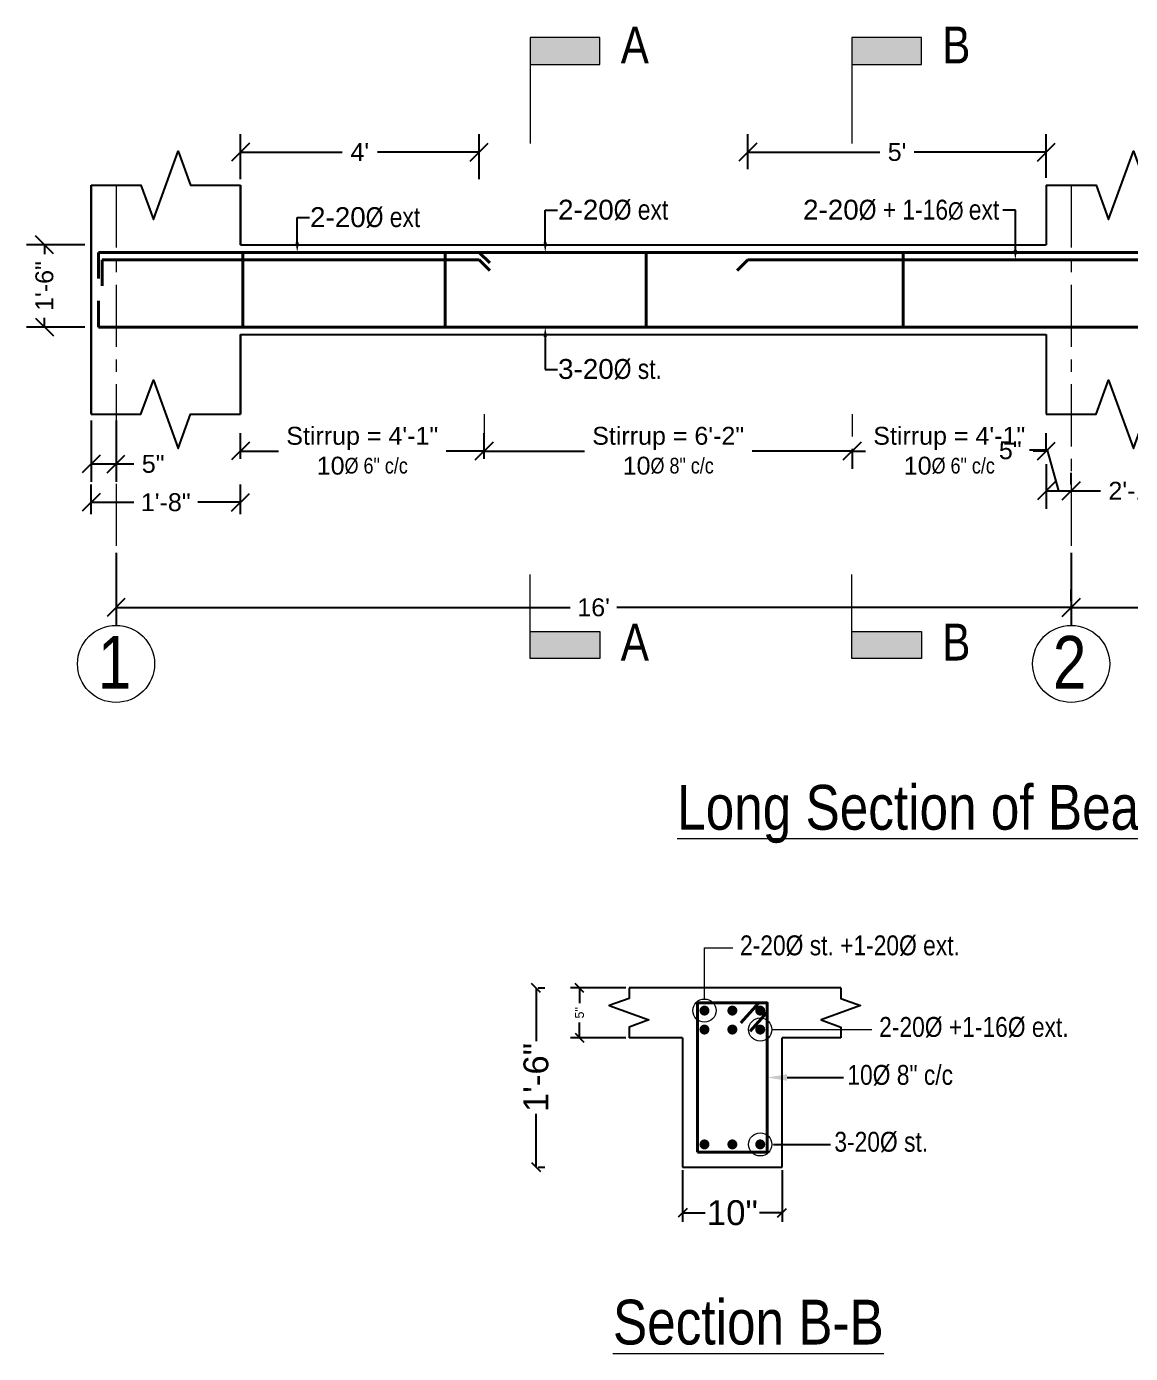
# Model space of a CAD drawing. Header units: inches. Extents: x 136 to 553, y 1402 to 1669.
# Drawn here: x 135.5 to 357.4, y 1401.8 to 1668.5 of the extents above; entities that cross this region are included whole.
import ezdxf
from ezdxf import colors
from ezdxf.entities.mleader import LeaderData, LeaderLine
from ezdxf.math import Vec2, Vec3

# ---------------------------------------------------------------- set-up
doc = ezdxf.new("R2010")
doc.units = ezdxf.units.IN
doc.header["$LTSCALE"] = 10
doc.header["$MEASUREMENT"] = 0
doc.linetypes.add('CENTER', pattern=[2, 1.25, -0.25, 0.25, -0.25])
for name, color, linetype, lineweight in [('Beam', 30, 'Continuous', 25), ('Center line', 101, 'CENTER', 13), ('Column', 191, 'Continuous', 25), ('Dimention', 4, 'Continuous', 13), ('Reinforcement', 1, 'Continuous', 40), ('Text', 5, 'Continuous', 13)]:
    doc.layers.add(name, color=color, linetype=linetype, lineweight=lineweight)
doc.styles.add('AR', font='ARIALN.TTF', dxfattribs={"height": 2})
doc.styles.get("Standard").update_dxf_attribs({"font": 'arial.ttf'})
doc.dimstyles.new('AR', dxfattribs={"dimscale": 20, "dimtxt": 0.18, "dimasz": 0.18, "dimexe": 0.18, "dimexo": 0.0625, "dimgap": 0.09, "dimtad": 0, "dimdec": 4, "dimzin": 0, "dimdsep": 46, "dimlunit": 4, "dimtxsty": 'Standard', "dimblk": 'OBLIQUE', "dimcen": 0.09, "dimadec": 0, "dimazin": 0, "dimtfac": 1, "dimtdec": 4, "dimtofl": 0, "dimtmove": 0, "dimatfit": 3, "dimfxl": 1, "dimtolj": 1, "dimtzin": 0, "dimarcsym": 0})
doc.dimstyles.new('AR 1', dxfattribs={"dimscale": 10, "dimtxt": 0.18, "dimasz": 0.18, "dimexe": 0.18, "dimexo": 0.0625, "dimgap": 0.09, "dimtad": 0, "dimdec": 4, "dimlfac": 0.5, "dimzin": 0, "dimdsep": 46, "dimlunit": 4, "dimtxsty": 'Standard', "dimblk": 'OBLIQUE', "dimcen": 0.09, "dimadec": 0, "dimazin": 0, "dimtfac": 1, "dimtdec": 4, "dimtofl": 0, "dimtmove": 0, "dimatfit": 3, "dimfxl": 1, "dimtolj": 1, "dimtzin": 0, "dimarcsym": 0})

# ---------------------------------------------------------------- blocks, each defined once
blk = doc.blocks.new('_Oblique')
at = {"color": 0, "linetype": 'ByBlock', "lineweight": -2}
blk.add_line((-0.5, -0.5), (0.5, 0.5), dxfattribs=at)
blk = doc.blocks.new('*D9')
at = {"layer": 'Defpoints', "color": 0, "transparency": 16777216}
for p in [(153.51, 1563.95), (345.51, 1563.95), (345.51, 1551.72)]:
    blk.add_point(p, dxfattribs=at)
at = {"layer": 'Dimention', "color": 0, "lineweight": -2, "transparency": 16777216}
for p, q in [((153.51, 1562.7), (153.51, 1548.12)), ((345.51, 1562.7), (345.51, 1548.12)), ((153.51, 1551.72), (244.82, 1551.72)), ((345.51, 1551.72), (254.19, 1551.72))]:
    blk.add_line(p, q, dxfattribs=at)
at = {"layer": 'Dimention', "color": 0, "lineweight": -2, "transparency": 16777216, "xscale": 3.6, "yscale": 3.6, "zscale": 3.6, "rotation": 180}
blk.add_blockref('_Oblique', (153.51, 1551.72), dxfattribs=at)
at = {"layer": 'Dimention', "color": 0, "lineweight": -2, "transparency": 16777216, "xscale": 3.6, "yscale": 3.6, "zscale": 3.6}
blk.add_blockref('_Oblique', (345.51, 1551.72), dxfattribs=at)
at = {"layer": 'Dimention', "color": 0, "transparency": 16777216, "insert": (249.51, 1551.72), "char_height": 3.6, "attachment_point": 5}
blk.add_mtext("\\A1;16'", dxfattribs=at)
blk = doc.blocks.new('*D10')
at = {"layer": 'Defpoints', "color": 0, "transparency": 16777216}
for p in [(148.51, 1590.54), (153.51, 1590.54), (153.51, 1580.56)]:
    blk.add_point(p, dxfattribs=at)
at = {"layer": 'Dimention', "color": 0, "lineweight": -2, "transparency": 16777216}
for p, q in [((148.51, 1589.29), (148.51, 1576.96)), ((153.51, 1589.29), (153.51, 1576.96)), ((148.51, 1580.56), (153.51, 1580.56)), ((153.51, 1580.56), (157.11, 1580.56))]:
    blk.add_line(p, q, dxfattribs=at)
at = {"layer": 'Dimention', "color": 0, "lineweight": -2, "transparency": 16777216, "xscale": 3.6, "yscale": 3.6, "zscale": 3.6, "rotation": 180}
blk.add_blockref('_Oblique', (148.51, 1580.56), dxfattribs=at)
at = {"layer": 'Dimention', "color": 0, "lineweight": -2, "transparency": 16777216, "xscale": 3.6, "yscale": 3.6, "zscale": 3.6}
blk.add_blockref('_Oblique', (153.51, 1580.56), dxfattribs=at)
at = {"layer": 'Dimention', "color": 0, "transparency": 16777216, "insert": (160.98, 1580.56), "char_height": 3.6, "attachment_point": 5}
blk.add_mtext('\\A1;5"', dxfattribs=at)
blk = doc.blocks.new('*D12')
at = {"layer": 'Defpoints', "color": 0, "transparency": 16777216}
for p in [(345.51, 1551.72), (539.48, 1551.72), (539.48, 1550.96)]:
    blk.add_point(p, dxfattribs=at)
at = {"layer": 'Dimention', "color": 0, "lineweight": -2, "transparency": 16777216}
for p, q in [((345.51, 1552.97), (345.51, 1555.32)), ((539.48, 1552.21), (539.48, 1555.32)), ((345.51, 1551.72), (434.68, 1551.72)), ((539.48, 1551.72), (450.31, 1551.72))]:
    blk.add_line(p, q, dxfattribs=at)
at = {"layer": 'Dimention', "color": 0, "lineweight": -2, "transparency": 16777216, "xscale": 3.6, "yscale": 3.6, "zscale": 3.6, "rotation": 180}
blk.add_blockref('_Oblique', (345.51, 1551.72), dxfattribs=at)
at = {"layer": 'Dimention', "color": 0, "lineweight": -2, "transparency": 16777216, "xscale": 3.6, "yscale": 3.6, "zscale": 3.6}
blk.add_blockref('_Oblique', (539.48, 1551.72), dxfattribs=at)
at = {"layer": 'Dimention', "color": 0, "transparency": 16777216, "insert": (442.49, 1551.72), "char_height": 3.6, "attachment_point": 5}
blk.add_mtext('\\A1;16\'-2"', dxfattribs=at)
blk = doc.blocks.new('*D13')
at = {"layer": 'Defpoints', "color": 0, "transparency": 16777216}
for p in [(148.51, 1624.58), (139.12, 1608.08), (148.51, 1608.08)]:
    blk.add_point(p, dxfattribs=at)
at = {"layer": 'Dimention', "color": 0, "lineweight": -2, "transparency": 16777216}
for p, q in [((147.26, 1624.58), (135.52, 1624.58)), ((139.12, 1624.58), (139.12, 1622.75)), ((139.12, 1608.08), (139.12, 1609.91)), ((147.26, 1608.08), (135.52, 1608.08))]:
    blk.add_line(p, q, dxfattribs=at)
at = {"layer": 'Dimention', "color": 0, "lineweight": -2, "transparency": 16777216, "xscale": 3.6, "yscale": 3.6, "zscale": 3.6}
for p, rotation in [((139.12, 1624.58), 90), ((139.12, 1608.08), 270)]:
    blk.add_blockref('_Oblique', p, dxfattribs=dict(at, rotation=rotation))
at = {"layer": 'Dimention', "color": 0, "transparency": 16777216, "insert": (139.12, 1616.33), "char_height": 3.6, "attachment_point": 5, "rotation": 90}
blk.add_mtext('\\A1;1\'-6"', dxfattribs=at)
blk = doc.blocks.new('*D14')
at = {"layer": 'Defpoints', "color": 0, "transparency": 16777216}
for p in [(178.51, 1572.85), (148.51, 1569.24), (178.51, 1569.24)]:
    blk.add_point(p, dxfattribs=at)
at = {"layer": 'Dimention', "color": 0, "lineweight": -2, "transparency": 16777216}
for p, q in [((148.51, 1570.49), (148.51, 1576.45)), ((178.51, 1570.49), (178.51, 1576.45)), ((148.51, 1572.85), (157.09, 1572.85)), ((178.51, 1572.85), (169.92, 1572.85))]:
    blk.add_line(p, q, dxfattribs=at)
at = {"layer": 'Dimention', "color": 0, "lineweight": -2, "transparency": 16777216, "xscale": 3.6, "yscale": 3.6, "zscale": 3.6, "rotation": 180}
blk.add_blockref('_Oblique', (148.51, 1572.85), dxfattribs=at)
at = {"layer": 'Dimention', "color": 0, "lineweight": -2, "transparency": 16777216, "xscale": 3.6, "yscale": 3.6, "zscale": 3.6}
blk.add_blockref('_Oblique', (178.51, 1572.85), dxfattribs=at)
at = {"layer": 'Dimention', "color": 0, "transparency": 16777216, "insert": (163.51, 1572.85), "char_height": 3.6, "attachment_point": 5}
blk.add_mtext('\\A1;1\'-8"', dxfattribs=at)
blk = doc.blocks.new('*D15')
at = {"layer": 'Defpoints', "color": 0, "transparency": 16777216}
for p in [(227.51, 1583.16), (178.51, 1580.37), (227.51, 1580.37)]:
    blk.add_point(p, dxfattribs=at)
at = {"layer": 'Dimention', "color": 0, "lineweight": -2, "transparency": 16777216}
for p, q in [((178.51, 1581.62), (178.51, 1586.76)), ((227.51, 1581.62), (227.51, 1586.76)), ((178.51, 1583.16), (186.16, 1583.16)), ((227.51, 1583.16), (219.86, 1583.16))]:
    blk.add_line(p, q, dxfattribs=at)
at = {"layer": 'Dimention', "color": 0, "lineweight": -2, "transparency": 16777216, "xscale": 3.6, "yscale": 3.6, "zscale": 3.6, "rotation": 180}
blk.add_blockref('_Oblique', (178.51, 1583.16), dxfattribs=at)
at = {"layer": 'Dimention', "color": 0, "lineweight": -2, "transparency": 16777216, "xscale": 3.6, "yscale": 3.6, "zscale": 3.6}
blk.add_blockref('_Oblique', (227.51, 1583.16), dxfattribs=at)
at = {"layer": 'Dimention', "color": 0, "transparency": 16777216, "insert": (203.01, 1583.16), "char_height": 3.6, "attachment_point": 5}
blk.add_mtext('\\A1;Stirrup = 4\'-1"\\P10{\\fArial Narrow|b0|i0|c0|p34;\\H0.875x;Ø 6" c/c}', dxfattribs=at)
blk = doc.blocks.new('*D16')
at = {"layer": 'Defpoints', "color": 0, "transparency": 16777216}
for p in [(301.51, 1584.84), (301.51, 1583.16), (227.51, 1580.37)]:
    blk.add_point(p, dxfattribs=at)
at = {"layer": 'Dimention', "color": 0, "lineweight": -2, "transparency": 16777216}
for p, q in [((227.51, 1581.62), (227.51, 1586.76)), ((227.51, 1583.16), (247.66, 1583.16)), ((301.51, 1583.16), (281.36, 1583.16)), ((301.51, 1583.59), (301.51, 1579.56))]:
    blk.add_line(p, q, dxfattribs=at)
at = {"layer": 'Dimention', "color": 0, "lineweight": -2, "transparency": 16777216, "xscale": 3.6, "yscale": 3.6, "zscale": 3.6, "rotation": 180}
blk.add_blockref('_Oblique', (227.51, 1583.16), dxfattribs=at)
at = {"layer": 'Dimention', "color": 0, "lineweight": -2, "transparency": 16777216, "xscale": 3.6, "yscale": 3.6, "zscale": 3.6}
blk.add_blockref('_Oblique', (301.51, 1583.16), dxfattribs=at)
at = {"layer": 'Dimention', "color": 0, "transparency": 16777216, "insert": (264.51, 1583.16), "char_height": 3.6, "attachment_point": 5}
blk.add_mtext('\\A1;Stirrup = 6\'-2"\\P10{\\fArial Narrow|b0|i0|c0|p34;\\H0.875x;Ø 8" c/c}', dxfattribs=at)
blk = doc.blocks.new('*D17')
at = {"layer": 'Defpoints', "color": 0, "transparency": 16777216}
for p in [(301.51, 1584.84), (340.51, 1583.16), (340.51, 1581.77)]:
    blk.add_point(p, dxfattribs=at)
at = {"layer": 'Dimention', "color": 0, "lineweight": -2, "transparency": 16777216}
for p, q in [((340.51, 1583.02), (340.51, 1586.76)), ((301.51, 1583.59), (301.51, 1579.56)), ((301.51, 1583.16), (304.16, 1583.16)), ((340.51, 1583.16), (337.86, 1583.16))]:
    blk.add_line(p, q, dxfattribs=at)
at = {"layer": 'Dimention', "color": 0, "lineweight": -2, "transparency": 16777216, "xscale": 3.6, "yscale": 3.6, "zscale": 3.6, "rotation": 180}
blk.add_blockref('_Oblique', (301.51, 1583.16), dxfattribs=at)
at = {"layer": 'Dimention', "color": 0, "lineweight": -2, "transparency": 16777216, "xscale": 3.6, "yscale": 3.6, "zscale": 3.6}
blk.add_blockref('_Oblique', (340.51, 1583.16), dxfattribs=at)
at = {"layer": 'Dimention', "color": 0, "transparency": 16777216, "insert": (321.01, 1583.16), "char_height": 3.6, "attachment_point": 5}
blk.add_mtext('\\A1;Stirrup = 4\'-1"\\P10{\\fArial Narrow|b0|i0|c0|p34;\\H0.875x;Ø 6" c/c}', dxfattribs=at)
blk = doc.blocks.new('*D18')
at = {"layer": 'Defpoints', "color": 0, "transparency": 16777216}
for p in [(340.51, 1581.77), (345.51, 1575.17), (345.51, 1575.17)]:
    blk.add_point(p, dxfattribs=at)
at = {"layer": 'Dimention', "color": 0, "lineweight": -2, "transparency": 16777216}
for p, q in [((340.74, 1583.3), (337.14, 1583.3)), ((343.01, 1575.17), (340.74, 1583.3)), ((340.51, 1580.52), (340.51, 1571.57)), ((345.51, 1576.42), (345.51, 1578.77)), ((340.51, 1575.17), (345.51, 1575.17))]:
    blk.add_line(p, q, dxfattribs=at)
at = {"layer": 'Dimention', "color": 0, "lineweight": -2, "transparency": 16777216, "xscale": 3.6, "yscale": 3.6, "zscale": 3.6, "rotation": 180}
blk.add_blockref('_Oblique', (340.51, 1575.17), dxfattribs=at)
at = {"layer": 'Dimention', "color": 0, "lineweight": -2, "transparency": 16777216, "xscale": 3.6, "yscale": 3.6, "zscale": 3.6}
blk.add_blockref('_Oblique', (345.51, 1575.17), dxfattribs=at)
at = {"layer": 'Dimention', "color": 0, "transparency": 16777216, "insert": (333.27, 1583.3), "char_height": 3.6, "attachment_point": 5}
blk.add_mtext('\\A1;5"', dxfattribs=at)
blk = doc.blocks.new('*D19')
at = {"layer": 'Defpoints', "color": 0, "transparency": 16777216}
for p in [(370.51, 1583.16), (345.51, 1575.17), (370.51, 1575.17)]:
    blk.add_point(p, dxfattribs=at)
at = {"layer": 'Dimention', "color": 0, "lineweight": -2, "transparency": 16777216}
for p, q in [((370.51, 1581.91), (370.51, 1571.57)), ((345.51, 1576.42), (345.51, 1578.77)), ((345.51, 1575.17), (351.39, 1575.17)), ((370.51, 1575.17), (364.62, 1575.17))]:
    blk.add_line(p, q, dxfattribs=at)
at = {"layer": 'Dimention', "color": 0, "lineweight": -2, "transparency": 16777216, "xscale": 3.6, "yscale": 3.6, "zscale": 3.6, "rotation": 180}
blk.add_blockref('_Oblique', (345.51, 1575.17), dxfattribs=at)
at = {"layer": 'Dimention', "color": 0, "lineweight": -2, "transparency": 16777216, "xscale": 3.6, "yscale": 3.6, "zscale": 3.6}
blk.add_blockref('_Oblique', (370.51, 1575.17), dxfattribs=at)
at = {"layer": 'Dimention', "color": 0, "transparency": 16777216, "insert": (358.01, 1575.17), "char_height": 3.6, "attachment_point": 5}
blk.add_mtext('\\A1;2\'-1"', dxfattribs=at)
blk = doc.blocks.new('*D25')
at = {"layer": 'Defpoints', "color": 0, "transparency": 16777216}
for p in [(226.51, 1643.25), (178.51, 1636.58), (226.51, 1636.58)]:
    blk.add_point(p, dxfattribs=at)
at = {"layer": 'Dimention', "color": 0, "lineweight": -2, "transparency": 16777216}
for p, q in [((178.51, 1637.83), (178.51, 1646.85)), ((226.51, 1637.83), (226.51, 1646.85)), ((178.51, 1643.25), (198.98, 1643.25)), ((226.51, 1643.25), (206.04, 1643.25))]:
    blk.add_line(p, q, dxfattribs=at)
at = {"layer": 'Dimention', "color": 0, "lineweight": -2, "transparency": 16777216, "xscale": 3.6, "yscale": 3.6, "zscale": 3.6, "rotation": 180}
blk.add_blockref('_Oblique', (178.51, 1643.25), dxfattribs=at)
at = {"layer": 'Dimention', "color": 0, "lineweight": -2, "transparency": 16777216, "xscale": 3.6, "yscale": 3.6, "zscale": 3.6}
blk.add_blockref('_Oblique', (226.51, 1643.25), dxfattribs=at)
at = {"layer": 'Dimention', "color": 0, "transparency": 16777216, "insert": (202.51, 1643.25), "char_height": 3.6, "attachment_point": 5}
blk.add_mtext("\\A1;4'", dxfattribs=at)
blk = doc.blocks.new('*D27')
at = {"layer": 'Defpoints', "color": 0, "transparency": 16777216}
for p in [(340.51, 1643.25), (280.51, 1638.57), (340.51, 1636.82)]:
    blk.add_point(p, dxfattribs=at)
at = {"layer": 'Dimention', "color": 0, "lineweight": -2, "transparency": 16777216}
for p, q in [((280.51, 1639.82), (280.51, 1646.85)), ((340.51, 1638.07), (340.51, 1646.85)), ((280.51, 1643.25), (307.05, 1643.25)), ((340.51, 1643.25), (313.96, 1643.25))]:
    blk.add_line(p, q, dxfattribs=at)
at = {"layer": 'Dimention', "color": 0, "lineweight": -2, "transparency": 16777216, "xscale": 3.6, "yscale": 3.6, "zscale": 3.6, "rotation": 180}
blk.add_blockref('_Oblique', (280.51, 1643.25), dxfattribs=at)
at = {"layer": 'Dimention', "color": 0, "lineweight": -2, "transparency": 16777216, "xscale": 3.6, "yscale": 3.6, "zscale": 3.6}
blk.add_blockref('_Oblique', (340.51, 1643.25), dxfattribs=at)
at = {"layer": 'Dimention', "color": 0, "transparency": 16777216, "insert": (310.51, 1643.25), "char_height": 3.6, "attachment_point": 5}
blk.add_mtext("\\A1;5'", dxfattribs=at)
blk = doc.blocks.new('*D32')
at = {"layer": 'Defpoints', "color": 0, "transparency": 16777216}
for p in [(256.63, 1475.24), (246.68, 1465.24), (256.63, 1465.24)]:
    blk.add_point(p, dxfattribs=at)
at = {"layer": 'Dimention', "color": 0, "lineweight": -2, "transparency": 16777216}
for p, q in [((256.01, 1475.24), (244.88, 1475.24)), ((246.68, 1475.24), (246.68, 1472.17)), ((246.68, 1465.24), (246.68, 1468.3)), ((256.01, 1465.24), (244.88, 1465.24))]:
    blk.add_line(p, q, dxfattribs=at)
at = {"layer": 'Dimention', "color": 0, "lineweight": -2, "transparency": 16777216, "xscale": 1.8, "yscale": 1.8, "zscale": 1.8}
for p, rotation in [((246.68, 1475.24), 90), ((246.68, 1465.24), 270)]:
    blk.add_blockref('_Oblique', p, dxfattribs=dict(at, rotation=rotation))
at = {"layer": 'Dimention', "color": 0, "transparency": 16777216, "insert": (246.68, 1470.24), "char_height": 1.8, "attachment_point": 5, "rotation": 90}
blk.add_mtext('\\A1;5"', dxfattribs=at)
blk = doc.blocks.new('*D33')
at = {"layer": 'Defpoints', "color": 0, "ltscale": 5, "transparency": 16777216}
for p in [(237.78, 1475.23), (237.78, 1439.24), (237.94, 1439.24)]:
    blk.add_point(p, dxfattribs=at)
at = {"layer": 'Dimention', "color": 0, "lineweight": -2, "ltscale": 5, "transparency": 16777216}
for p, q in [((237.94, 1475.23), (237.94, 1464.54)), ((238.4, 1475.23), (239.74, 1475.23)), ((237.94, 1439.24), (237.94, 1449.92)), ((238.4, 1439.24), (239.74, 1439.24))]:
    blk.add_line(p, q, dxfattribs=at)
at = {"layer": 'Dimention', "color": 0, "lineweight": -2, "ltscale": 5, "transparency": 16777216, "xscale": 1.8, "yscale": 1.8, "zscale": 1.8}
for p, rotation in [((237.94, 1475.23), 90), ((237.94, 1439.24), 270)]:
    blk.add_blockref('_Oblique', p, dxfattribs=dict(at, rotation=rotation))
at = {"layer": 'Dimention', "color": 0, "ltscale": 5, "transparency": 16777216, "insert": (237.94, 1457.23), "char_height": 5, "attachment_point": 5, "rotation": 90}
blk.add_mtext('\\A1;1\'-6"', dxfattribs=at)
blk = doc.blocks.new('*D34')
at = {"layer": 'Defpoints', "color": 0, "ltscale": 5, "transparency": 16777216}
for p in [(267.4, 1439.24), (287.4, 1439.24), (287.4, 1430.04)]:
    blk.add_point(p, dxfattribs=at)
at = {"layer": 'Dimention', "color": 0, "lineweight": -2, "ltscale": 5, "transparency": 16777216}
for p, q in [((267.4, 1438.61), (267.4, 1428.24)), ((287.4, 1438.61), (287.4, 1428.24)), ((267.4, 1430.04), (271.92, 1430.04)), ((287.4, 1430.04), (282.88, 1430.04))]:
    blk.add_line(p, q, dxfattribs=at)
at = {"layer": 'Dimention', "color": 0, "lineweight": -2, "ltscale": 5, "transparency": 16777216, "xscale": 1.8, "yscale": 1.8, "zscale": 1.8, "rotation": 180}
blk.add_blockref('_Oblique', (267.4, 1430.04), dxfattribs=at)
at = {"layer": 'Dimention', "color": 0, "lineweight": -2, "ltscale": 5, "transparency": 16777216, "xscale": 1.8, "yscale": 1.8, "zscale": 1.8}
blk.add_blockref('_Oblique', (287.4, 1430.04), dxfattribs=at)
at = {"layer": 'Dimention', "color": 0, "ltscale": 5, "transparency": 16777216, "insert": (277.4, 1430.04), "char_height": 5, "attachment_point": 5}
blk.add_mtext('\\A1;10"', dxfattribs=at)

msp = doc.modelspace()

# ---------------------------------------------------------------- hatches: boundary and pattern name
at = {"layer": 'Dimention'}
h = msp.add_hatch(color=256, dxfattribs=at)
h.dxf.hatch_style = 1
h.paths.add_polyline_path([(250.78789, 1660.87112), (250.78789, 1666.28213), (236.78115, 1666.28213), (236.78115, 1660.87112)])
h.paths.add_polyline_path([(236.78115, 1541.44491), (250.78789, 1541.44491), (250.78789, 1546.85592), (236.78115, 1546.85592)])
h = msp.add_hatch(color=256, dxfattribs=at)
h.dxf.hatch_style = 1
h.paths.add_polyline_path([(315.40984, 1660.87112), (315.40984, 1666.28213), (301.40311, 1666.28213), (301.40311, 1660.87112)])
h.paths.add_polyline_path([(301.40311, 1541.44491), (315.40984, 1541.44491), (315.40984, 1546.85592), (301.40311, 1546.85592)])

# ---------------------------------------------------------------- linework, layer by layer
at = {"layer": 'Beam'}
for p, q in [((178.50865, 1624.57974), (340.50865, 1624.57974)), ((178.50865, 1606.57974), (340.50865, 1606.57974)), ((299.1825, 1475.23933), (256.63061, 1475.23933)), ((267.40154, 1465.23933), (256.63061, 1465.23933)), ((267.40154, 1465.23933), (267.40154, 1439.23933)), ((287.40154, 1439.23933), (287.40154, 1465.23933)), ((299.1825, 1465.23933), (287.40154, 1465.23933)), ((267.40154, 1439.23933), (287.40154, 1439.23933))]:
    msp.add_line(p, q, dxfattribs=at)
at = {"layer": 'Beam', "linetype": 'Continuous'}
for points in [[(256.63061, 1475.23002), (256.63061, 1473.15145), (252.67059, 1471.71012), (260.59062, 1468.82746), (256.63061, 1467.38614), (256.63061, 1465.23933)], [(299.1825, 1475.23002), (299.1825, 1473.15145), (303.14251, 1471.71012), (295.22248, 1468.82746), (299.1825, 1467.38614), (299.1825, 1465.23933)]]:
    msp.add_lwpolyline(points, dxfattribs=at)
at = {"layer": 'Center line'}
for p, q in [((153.50865, 1636.57974), (153.50865, 1548.4278)), ((345.50865, 1636.57974), (345.50865, 1548.4278))]:
    msp.add_line(p, q, dxfattribs=at)
at = {"layer": 'Center line', "linetype": 'Continuous'}
for centre in [(153.50865, 1540.3729), (345.50865, 1540.3729)]:
    msp.add_circle(centre, 7.74467, dxfattribs=at)
at = {"layer": 'Column'}
for p, q in [((148.50865, 1636.57974), (148.50865, 1590.53835)), ((148.50865, 1590.53835), (148.50865, 1636.57974)), ((178.50865, 1636.57974), (178.50865, 1624.57974)), ((178.50865, 1624.57974), (178.50865, 1636.57974)), ((340.50865, 1636.57974), (340.50865, 1624.57974)), ((178.50865, 1590.53835), (178.50865, 1606.57974)), ((178.50865, 1606.57974), (178.50865, 1590.53835)), ((340.50865, 1606.57974), (340.50865, 1590.53835))]:
    msp.add_line(p, q, dxfattribs=at)
at = {"layer": 'Column', "linetype": 'Continuous'}
for points in [[(148.50865, 1636.57974), (158.50865, 1636.57974), (161.00865, 1629.71105), (166.00865, 1643.44844), (168.50865, 1636.57974), (178.50865, 1636.57974)], [(340.50865, 1636.57974), (350.50865, 1636.57974), (353.00865, 1629.71105), (358.00865, 1643.44844), (360.50865, 1636.57974), (370.50865, 1636.57974)], [(148.50865, 1590.53835), (158.50865, 1590.53835), (161.00865, 1597.40704), (166.00865, 1583.66965), (168.50865, 1590.53835), (178.50865, 1590.53835)], [(340.50865, 1590.53835), (350.50865, 1590.53835), (353.00865, 1597.40704), (358.00865, 1583.66965), (360.50865, 1590.53835), (370.50865, 1590.53835)]]:
    msp.add_lwpolyline(points, dxfattribs=at)
at = {"layer": 'Dimention'}
for p, q in [((236.78115, 1660.87112), (236.78115, 1660.87112)), ((236.78115, 1660.87112), (236.78115, 1644.95637)), ((301.40311, 1660.87112), (301.40311, 1660.87112)), ((301.40311, 1660.87112), (301.40311, 1644.95637)), ((227.50865, 1590.53835), (227.50865, 1586.09291)), ((301.50865, 1590.53835), (301.50865, 1586.09291)), ((236.78115, 1546.85592), (236.78115, 1558.31454)), ((301.40311, 1546.85592), (301.40311, 1558.31454)), ((271.79502, 1473.01707), (271.79502, 1483.26949)), ((271.79502, 1483.26949), (277.471, 1483.26949)), ((285.33987, 1466.87302), (305.44799, 1466.87302))]:
    msp.add_line(p, q, dxfattribs=at)
for points in [[(236.78115, 1660.87112), (250.78789, 1660.87112), (250.78789, 1666.28213), (236.78115, 1666.28213)], [(301.40311, 1660.87112), (315.40984, 1660.87112), (315.40984, 1666.28213), (301.40311, 1666.28213)], [(236.78115, 1546.85592), (250.78789, 1546.85592), (250.78789, 1541.44491), (236.78115, 1541.44491)], [(301.40311, 1546.85592), (315.40984, 1546.85592), (315.40984, 1541.44491), (301.40311, 1541.44491)]]:
    msp.add_lwpolyline(points, close=True, dxfattribs=at)
for centre in [(271.79502, 1470.68525), (283.00805, 1466.87302), (283.00805, 1443.79342)]:
    msp.add_circle(centre, 2.33182, dxfattribs=at)
at = {"layer": 'Reinforcement'}
for p, q in [((150.00865, 1623.07974), (543.25865, 1623.07974)), ((150.00865, 1623.07974), (150.00865, 1617.82974)), ((179.00865, 1623.07974), (179.00865, 1608.07974)), ((219.69738, 1623.07974), (219.69738, 1608.07974)), ((226.50865, 1623.07974), (228.62997, 1620.95842)), ((260.04796, 1623.07974), (260.04796, 1608.07974)), ((311.77197, 1623.07974), (311.77197, 1608.07974)), ((150.69138, 1621.57974), (226.50865, 1621.57974)), ((150.69138, 1621.57974), (150.69138, 1616.32974)), ((226.50865, 1621.57974), (228.62997, 1619.45842)), ((280.50865, 1621.57974), (278.38733, 1619.45842)), ((280.50865, 1621.57974), (430.50865, 1621.57974)), ((150.00865, 1613.32974), (150.00865, 1608.07974)), ((150.00865, 1608.07974), (543.25865, 1608.07974)), ((282.70298, 1472.23933), (279.12673, 1468.25093)), ((284.40154, 1470.34503), (281.00983, 1466.56243))]:
    msp.add_line(p, q, dxfattribs=at)
msp.add_lwpolyline([(270.40154, 1442.23933), (284.40154, 1442.23933), (284.40154, 1472.23933), (270.40154, 1472.23933)], close=True, dxfattribs=at)
at = {"layer": 'Reinforcement', "const_width": 1}
for points in [[(271.29502, 1470.68525, 1), (272.29502, 1470.68525, 1)], [(277.90154, 1470.68525, -1), (276.90154, 1470.68525, -1)], [(283.50805, 1470.68525, -1), (282.50805, 1470.68525, -1)], [(271.29502, 1466.87302, 1), (272.29502, 1466.87302, 1)], [(277.90154, 1466.87302, -1), (276.90154, 1466.87302, -1)], [(283.50805, 1466.87302, -1), (282.50805, 1466.87302, -1)], [(271.29502, 1443.79342, -1), (272.29502, 1443.79342, -1)], [(277.90154, 1443.79342, 1), (276.90154, 1443.79342, 1)], [(283.50805, 1443.79342, 1), (282.50805, 1443.79342, 1)]]:
    msp.add_lwpolyline(points, format="xyb", close=True, dxfattribs=at)

# ---------------------------------------------------------------- texts
at = {"layer": 'Center line', "style": 'AR'}
for s, p in [('1', (149.82533, 1535.39459)), ('2', (341.82533, 1535.39459))]:
    msp.add_text(s, height=10.59561, dxfattribs=at).set_placement(p)
at = {"layer": 'Dimention', "style": 'AR'}
for s, height, p in [('A', 7.41693, (254.96784, 1661.06261)), ('B', 7.41693, (319.58979, 1661.06261)), ('A', 7.41693, (254.96784, 1541.05206)), ('B', 7.41693, (319.58979, 1541.05206)), ('2-20Ø st. +1-20Ø ext. ', 4, (278.94216, 1481.79853)), ('2-20Ø +1-16Ø ext.', 4, (306.91915, 1465.40205)), ('10Ø 8" c/c', 4, (300.51907, 1455.76836)), ('3-20Ø st.', 4, (297.90369, 1442.32245))]:
    msp.add_text(s, height=height, dxfattribs=at).set_placement(p)
at = {"layer": 'Text', "style": 'AR'}
for s, p in [('%%ULong Section of Beam (B3 = 10" x 18")', (266.31172, 1507.04665)), ('%%USection B-B', (253.40407, 1403.57187))]:
    msp.add_text(s, height=9, dxfattribs=at).set_placement(p)

# ---------------------------------------------------------------- dimensions: what is measured, and where the dimension line sits
at = {"layer": 'Dimention'}
for base, p1, p2, picture, middle in [((226.50865, 1643.25061), (178.50865, 1636.57974), (226.50865, 1636.57974), '*D25', (202.50865, 1643.25061)), ((153.50865, 1580.55942), (148.50865, 1590.53835), (153.50865, 1590.53835), '*D10', (160.97754, 1580.55942)), ((345.50865, 1551.71757), (153.50865, 1563.94848), (345.50865, 1563.94848), '*D9', (249.50865, 1551.71757)), ((539.47753, 1551.71757), (345.50865, 1551.71757), (539.47753, 1550.96044), '*D12', (442.49309, 1551.71757))]:
    dim = msp.add_linear_dim(base=base, p1=p1, p2=p2, dimstyle='AR', dxfattribs=at)
    dim.commit()
    dim.dimension.update_dxf_attribs({"geometry": picture, "text_midpoint": middle})
for base, p1, p2, picture, middle in [((340.50865, 1643.25061), (280.50865, 1638.57119), (340.50865, 1636.81962), '*D27', (310.50865, 1643.25061)), ((370.50865, 1575.16873), (345.50865, 1575.16873), (370.50865, 1583.16288), '*D19', (358.00865, 1575.16873))]:
    dim = msp.add_linear_dim(base=base, p1=p1, p2=p2, dimstyle='AR', override={"dimtmove": 1}, dxfattribs=at)
    dim.commit()
    dim.dimension.update_dxf_attribs({"geometry": picture, "text_midpoint": middle})
dim = msp.add_linear_dim(base=(139.11936, 1608.07974), p1=(148.50865, 1624.57974), p2=(148.50865, 1608.07974), angle=90, text='1\'-6"', dimstyle='AR', dxfattribs=at)
dim.commit()
dim.dimension.update_dxf_attribs({"geometry": '*D13', "text_midpoint": (139.11936, 1616.32974)})
for base, p1, p2, text, picture, middle in [((227.50865, 1583.16288), (178.50865, 1580.36811), (227.50865, 1580.36811), 'Stirrup = <>\\P10{\\fArial Narrow|b0|i0|c0|p34;\\H0.875x;Ø 6" c/c}', '*D15', (203.00865, 1583.16288)), ((178.50865, 1572.85097), (148.50865, 1569.23622), (178.50865, 1569.23622), '1\'-8"', '*D14', (163.50865, 1572.85097))]:
    dim = msp.add_linear_dim(base=base, p1=p1, p2=p2, text=text, dimstyle='AR', dxfattribs=at)
    dim.commit()
    dim.dimension.update_dxf_attribs({"geometry": picture, "text_midpoint": middle})
for base, p1, p2, text, picture, middle in [((301.50865, 1583.16288), (227.50865, 1580.36811), (301.50865, 1584.84147), 'Stirrup = <>\\P10{\\fArial Narrow|b0|i0|c0|p34;\\H0.875x;Ø 8" c/c}', '*D16', (264.50865, 1583.16288)), ((340.50865, 1583.16288), (301.50865, 1584.84147), (340.50865, 1581.77193), 'Stirrup = 4\'-1"\\P10{\\fArial Narrow|b0|i0|c0|p34;\\H0.875x;Ø 6" c/c}', '*D17', (321.00865, 1583.16288))]:
    dim = msp.add_linear_dim(base=base, p1=p1, p2=p2, text=text, dimstyle='AR', override={"dimtmove": 1}, dxfattribs=at)
    dim.commit()
    dim.dimension.update_dxf_attribs({"geometry": picture, "text_midpoint": middle})
dim = msp.add_linear_dim(base=(345.50865, 1575.16873), p1=(340.50865, 1581.77193), p2=(345.50865, 1575.16873), dimstyle='AR', override={"dimtmove": 1}, dxfattribs=at)
dim.commit()
dim.dimension.update_dxf_attribs({"geometry": '*D18', "text_midpoint": (335.34207, 1583.29942), "dimtype": 160})
at = {"layer": 'Dimention', "ltscale": 5}
dim = msp.add_linear_dim(base=(237.93831, 1439.23933), p1=(237.77607, 1475.23002), p2=(237.77607, 1439.23933), angle=90, dimstyle='AR 1', override={"dimtxt": 0.5}, dxfattribs=at)
dim.commit()
dim.dimension.update_dxf_attribs({"geometry": '*D33', "text_midpoint": (237.93831, 1457.23468)})
at = {"layer": 'Dimention'}
dim = msp.add_linear_dim(base=(246.68305, 1465.23933), p1=(256.63061, 1475.23933), p2=(256.63061, 1465.23933), angle=90, dimstyle='AR 1', dxfattribs=at)
dim.commit()
dim.dimension.update_dxf_attribs({"geometry": '*D32', "text_midpoint": (246.68305, 1470.23933)})
at = {"layer": 'Dimention', "ltscale": 5}
dim = msp.add_linear_dim(base=(287.40154, 1430.04092), p1=(267.40154, 1439.23933), p2=(287.40154, 1439.23933), dimstyle='AR 1', override={"dimtxt": 0.5}, dxfattribs=at)
dim.commit()
dim.dimension.update_dxf_attribs({"geometry": '*D34', "text_midpoint": (277.40154, 1430.04092)})

# ---------------------------------------------------------------- leaders
at = {"layer": 'Dimention'}
ml = msp.add_multileader_mtext('Standard', dxfattribs=at)
ml.set_content('2-20{\\fArial Narrow|b0|i0|c0|p34;Ø ext}', color=256)
ml.set_leader_properties()
ml.build(insert=Vec2(0, 0))
ml.multileader.update_dxf_attribs({"dogleg_length": 0.36, "arrow_head_size": 2})
ctx = ml.context
ctx.base_point, ctx.arrow_head_size, ctx.landing_gap_size, ctx.plane_origin = Vec3(192.42535, 1630.08811), 2, 0.09, Vec3(189.93457, 1623.07974)
notes = []
notes.append((ctx, [(0, (1, 1, 0), (189.93457, 1630.08811), (1, 0), 2.49078, [(0, [(189.93457, 1623.07974)], 0, [])])]))
ctx.mtext.insert, ctx.mtext.width, ctx.mtext.flow_direction = Vec3(192.51535, 1632.16861), 29.5649212, 5
ml = msp.add_multileader_mtext('Standard', dxfattribs=at)
ml.set_content('2-20{\\fArial Narrow|b0|i0|c0|p34;Ø ext}', color=256)
ml.set_leader_properties()
ml.build(insert=Vec2(0, 0))
ml.multileader.update_dxf_attribs({"dogleg_length": 0.36, "arrow_head_size": 2})
ctx = ml.context
ctx.base_point, ctx.arrow_head_size, ctx.landing_gap_size, ctx.plane_origin = Vec3(242.2819, 1631.58811), 2, 0.09, Vec3(239.79112, 1624.57974)
notes.append((ctx, [(0, (1, 1, 0), (239.79112, 1631.58811), (1, 0), 2.49078, [(0, [(239.79112, 1623.07974)], 0, [])])]))
ctx.mtext.insert, ctx.mtext.width, ctx.mtext.flow_direction = Vec3(242.3719, 1633.66861), 29.5649212, 5
ml = msp.add_multileader_mtext('Standard', dxfattribs=at)
ml.set_content('2-20{\\fArial Narrow|b0|i0|c0|p34;Ø + 1-16\\H0.875x;Ø\\fMS Shell Dlg 2|b0|i0|c0|p0;\\H0.80952x; \\fArial Narrow|b0|i0|c0|p34;\\H1.41177x;ext}', color=256)
ml.set_leader_properties()
ml.build(insert=Vec2(0, 0))
ml.multileader.update_dxf_attribs({"dogleg_length": 0.36, "arrow_head_size": 2})
ctx = ml.context
ctx.base_point, ctx.arrow_head_size, ctx.landing_gap_size, ctx.plane_origin = Vec3(290.86442, 1631.58811), 2, 0.09, Vec3(334.28864, 1624.57974)
ctx.text_align_type = 1
notes.append((ctx, [(0, (1, 1, 0), (334.28864, 1631.58811), (-1, 0), 2.49078, [(0, [(334.28864, 1621.57974)], 0, [])])]))
ctx.mtext.insert, ctx.mtext.width, ctx.mtext.alignment, ctx.mtext.flow_direction = Vec3(311.33114, 1633.66861), 43.6209796, 2, 5
ml = msp.add_multileader_mtext('Standard', dxfattribs=at)
ml.set_content('3-20{\\fArial Narrow|b0|i0|c0|p34;Ø st. }', color=256)
ml.set_leader_properties()
ml.build(insert=Vec2(0, 0))
ml.multileader.update_dxf_attribs({"dogleg_length": 0.36, "arrow_head_size": 2})
ctx = ml.context
ctx.base_point, ctx.arrow_head_size, ctx.landing_gap_size, ctx.plane_origin = Vec3(242.2819, 1599.57137), 2, 0.09, Vec3(239.79112, 1606.57974)
notes.append((ctx, [(0, (1, 1, 0), (239.79112, 1599.57137), (1, 0), 2.49078, [(0, [(239.79112, 1608.07974)], 0, [])])]))
ctx.mtext.insert, ctx.mtext.width, ctx.mtext.flow_direction = Vec3(242.3719, 1601.65186), 29.5649212, 5
ml = msp.add_multileader_mtext('Standard', dxfattribs=at)
ml.set_content('', color=256)
ml.set_leader_properties()
ml.build(insert=Vec2(0, 0))
ml.multileader.update_dxf_attribs({"dogleg_length": 0.36})
ctx = ml.context
ctx.base_point, ctx.char_height, ctx.landing_gap_size, ctx.plane_origin = Vec3(299.76791, 1457.23933), 0.36, 0.18, Vec3(284.40154, 1457.23933)
notes.append((ctx, [(0, (1, 1, 0), (299.04791, 1457.23933), (1, 0), 0.72, [(0, [(284.40154, 1457.23933)], 0, [])])]))
ctx.mtext.insert, ctx.mtext.flow_direction = Vec3(299.94791, 1457.41933), 5
ml = msp.add_multileader_mtext('Standard', dxfattribs=at)
ml.set_content(' ', color=256)
ml.set_leader_properties()
ml.build(insert=Vec2(0, 0))
ml.multileader.update_dxf_attribs({"dogleg_length": 0.36, "arrow_head_size": 0.36})
ctx = ml.context
ctx.base_point, ctx.char_height, ctx.arrow_head_size, ctx.landing_gap_size, ctx.plane_origin = Vec3(297.15253, 1443.79342), 0.36, 0.36, 0.18, Vec3(285.33987, 1443.79342)
notes.append((ctx, [(0, (1, 1, 0), (296.43253, 1443.79342), (1, 0), 0.72, [(0, [(285.33987, 1443.79342)], 0, [])])]))
ctx.mtext.insert, ctx.mtext.flow_direction = Vec3(297.33253, 1443.97342), 5
for ctx, leaders in notes:
    for number, flags, end, landing, length, lines in leaders:
        leader = LeaderData()
        leader.index, (leader.has_last_leader_line, leader.has_dogleg_vector, leader.attachment_direction) = number, flags
        leader.last_leader_point, leader.dogleg_vector, leader.dogleg_length = Vec3(end), Vec3(landing), length
        for number, points, colour, breaks in lines:
            line = LeaderLine()
            line.index, line.vertices, line.color, line.breaks = number, Vec3.list(points), colors.encode_raw_color(colour), breaks
            leader.lines.append(line)
        ctx.leaders.append(leader)

doc.saveas('drawing.dxf')
